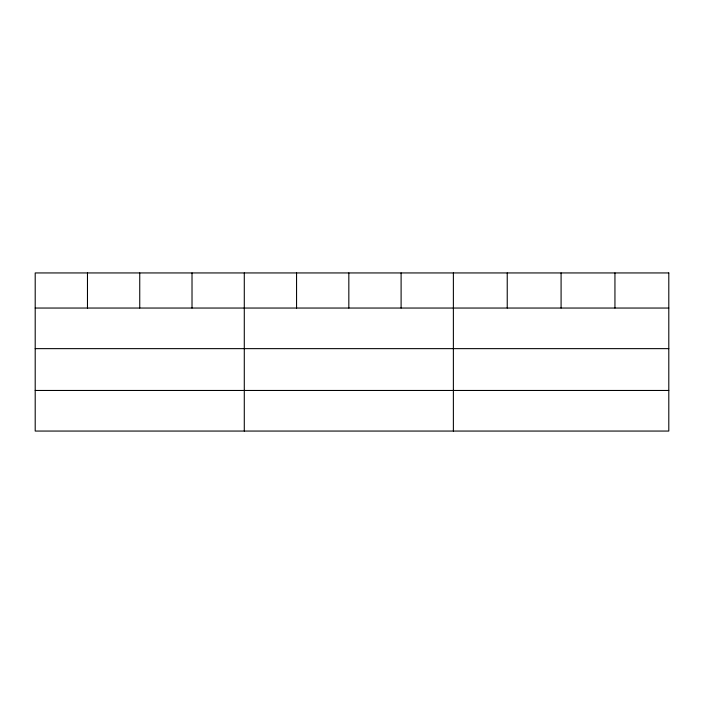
<?xml version="1.0" encoding="UTF-8"?>
<svg xmlns="http://www.w3.org/2000/svg" width="704" height="704" viewBox="0 0 704 704"><rect width="100%" height="100%" fill="white"/><g stroke="black" fill="none" stroke-linecap="round" stroke-linejoin="round"><path stroke-width="1.06" d="M35.2 308.044L668.8 308.044M35.2 348.638L668.8 348.638M35.2 390.465L668.8 390.465M614.944 272.941L614.944 308.044M561.088 272.941L561.088 308.044M507.232 272.941L507.232 308.044M453.376 272.941L453.376 431.059M401.104 272.941L401.104 308.044M348.832 272.941L348.832 308.044M296.56 272.941L296.56 308.044M244.288 272.941L244.288 431.059M192.016 272.941L192.016 308.044M139.744 272.941L139.744 308.044M87.472 272.941L87.472 308.044M668.8 272.941L35.2 272.941L35.2 431.059L668.8 431.059L668.8 272.941"/></g></svg>
